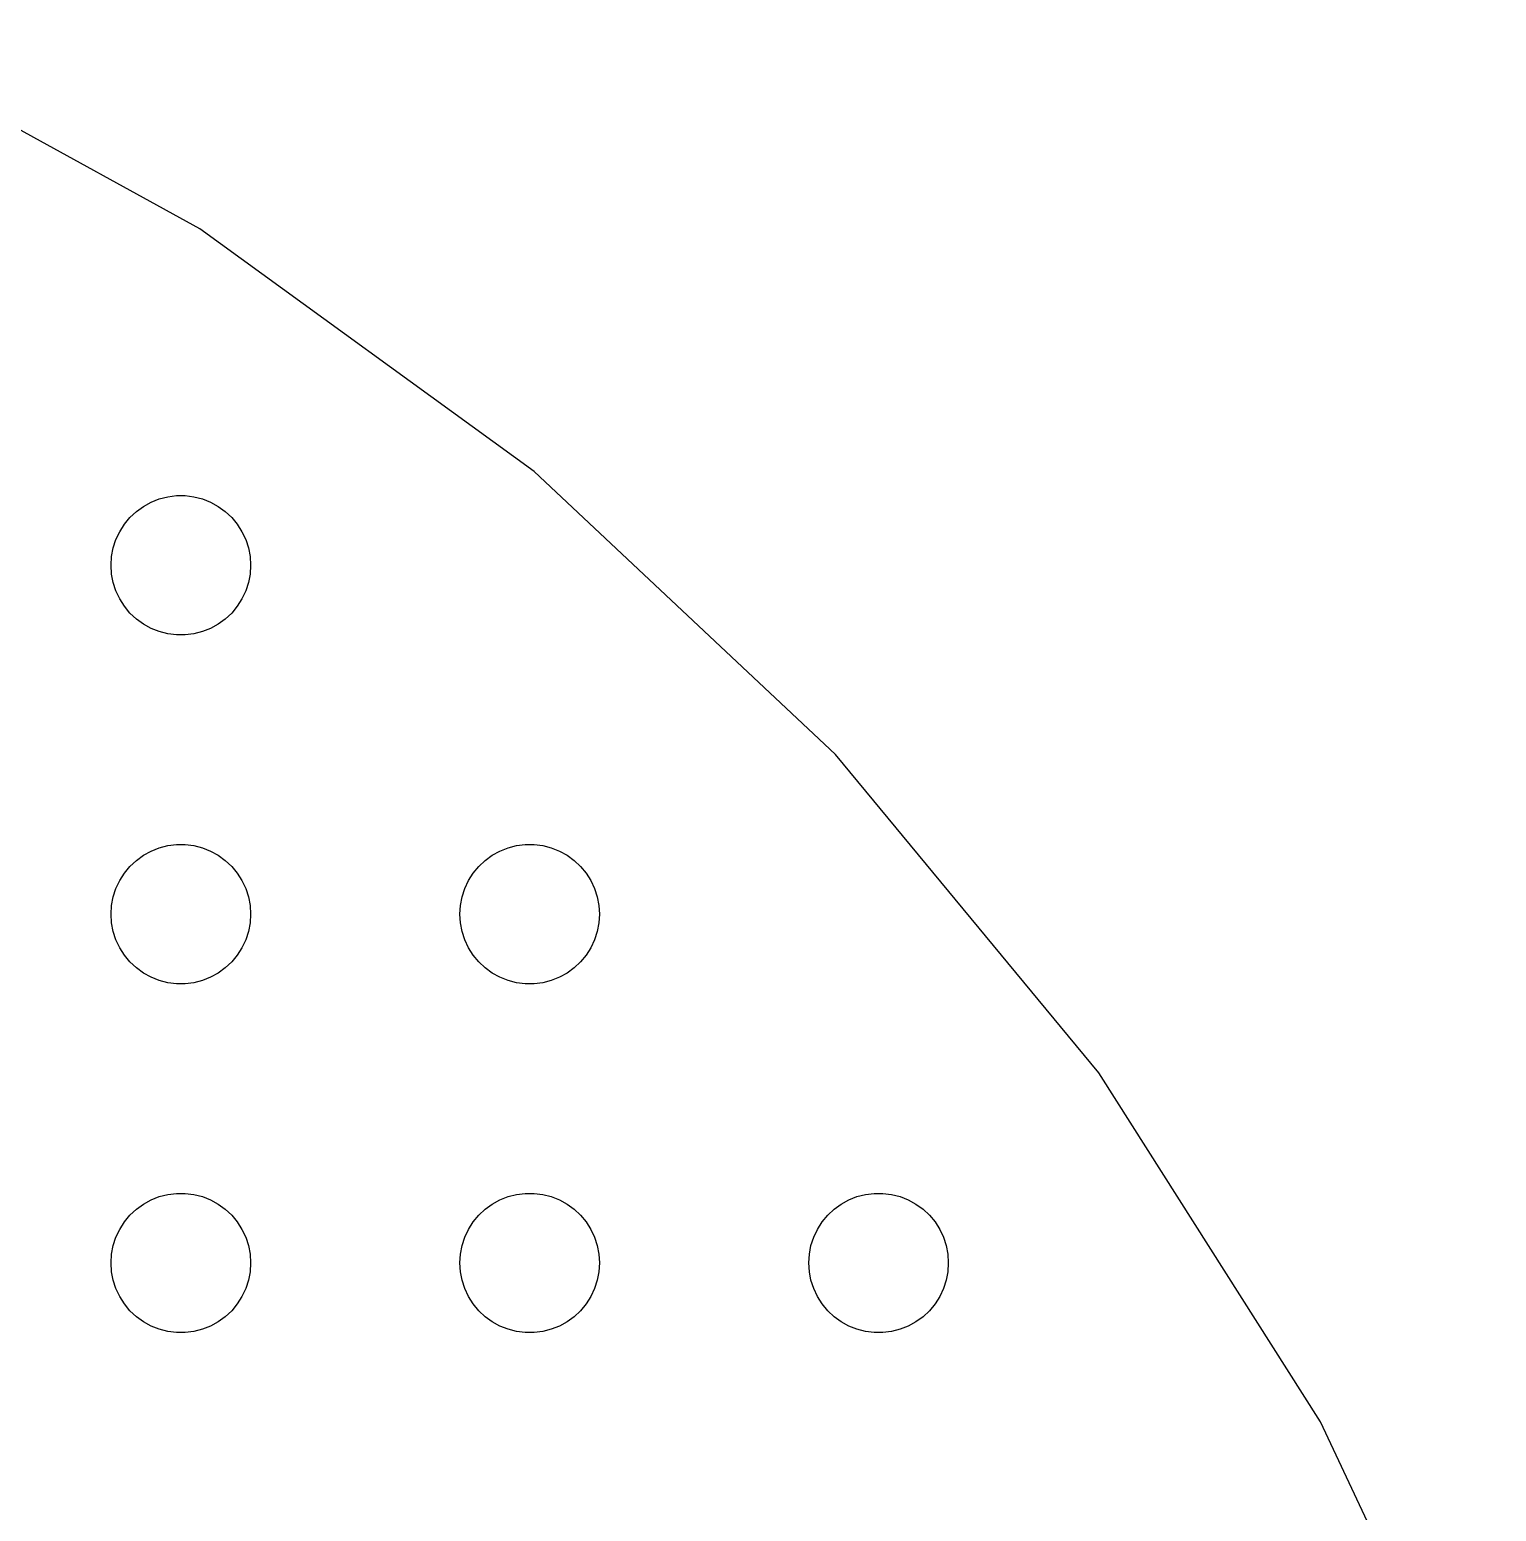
# Model space of a CAD drawing. Header units: metres. Extents: x -142 to 142, y -141 to 141.
# Drawn here: x 68.5 to 131.6, y 64.3 to 128 of the extents above; entities that cross this region are included whole.
import ezdxf

# ---------------------------------------------------------------- set-up
doc = ezdxf.new("R2010")
doc.units = ezdxf.units.M

msp = doc.modelspace()

# ---------------------------------------------------------------- linework, layer by layer
for p, q in [((75.8195, 119.472), (60.2478, 128.033)), ((90.1955, 109.028), (75.8195, 119.472)), ((103.149, 96.8634), (90.1955, 109.028)), ((73.3925, 107.533), (73.7227, 107.714)), ((73.7227, 107.714), (74.073, 107.853)), ((74.073, 107.853), (74.4379, 107.947)), ((74.4379, 107.947), (74.8116, 107.994)), ((74.8116, 107.994), (75.1884, 107.994)), ((75.1884, 107.994), (75.5621, 107.947)), ((75.5621, 107.947), (75.927, 107.853)), ((75.927, 107.853), (76.2773, 107.714)), ((76.2773, 107.714), (76.6075, 107.533)), ((72.573, 106.763), (72.8131, 107.054)), ((72.8131, 107.054), (73.0877, 107.312)), ((73.0877, 107.312), (73.3925, 107.533)), ((76.6075, 107.533), (76.9123, 107.312)), ((76.9123, 107.312), (77.1869, 107.054)), ((77.1869, 107.054), (77.427, 106.763)), ((72.2107, 106.104), (72.3711, 106.445)), ((72.3711, 106.445), (72.573, 106.763)), ((77.427, 106.763), (77.6289, 106.445)), ((77.6289, 106.445), (77.7893, 106.104)), ((72.0943, 105.746), (72.2107, 106.104)), ((77.7893, 106.104), (77.9057, 105.746)), ((72, 105), (72.0237, 105.376)), ((72.0237, 105.376), (72.0943, 105.746)), ((77.9057, 105.746), (77.9763, 105.376)), ((77.9763, 105.376), (78, 105)), ((72.0237, 104.624), (72, 105)), ((72.0943, 104.254), (72.0237, 104.624)), ((77.9763, 104.624), (77.9057, 104.254)), ((78, 105), (77.9763, 104.624)), ((72.2107, 103.896), (72.0943, 104.254)), ((72.3711, 103.555), (72.2107, 103.896)), ((77.7893, 103.896), (77.6289, 103.555)), ((77.9057, 104.254), (77.7893, 103.896)), ((72.573, 103.237), (72.3711, 103.555)), ((72.8131, 102.946), (72.573, 103.237)), ((77.427, 103.237), (77.1869, 102.946)), ((77.6289, 103.555), (77.427, 103.237)), ((73.0877, 102.688), (72.8131, 102.946)), ((73.3925, 102.467), (73.0877, 102.688)), ((76.9123, 102.688), (76.6075, 102.467)), ((77.1869, 102.946), (76.9123, 102.688)), ((73.7227, 102.286), (73.3925, 102.467)), ((74.073, 102.147), (73.7227, 102.286)), ((74.4379, 102.053), (74.073, 102.147)), ((74.8116, 102.006), (74.4379, 102.053)), ((75.1884, 102.006), (74.8116, 102.006)), ((75.5621, 102.053), (75.1884, 102.006)), ((75.927, 102.147), (75.5621, 102.053)), ((76.2773, 102.286), (75.927, 102.147)), ((76.6075, 102.467), (76.2773, 102.286)), ((114.476, 83.1716), (103.149, 96.8634)), ((73.0877, 92.3115), (73.3925, 92.533)), ((73.3925, 92.533), (73.7227, 92.7145)), ((73.7227, 92.7145), (74.073, 92.8532)), ((74.073, 92.8532), (74.4379, 92.9469)), ((74.4379, 92.9469), (74.8116, 92.9941)), ((74.8116, 92.9941), (75.1884, 92.9941)), ((75.1884, 92.9941), (75.5621, 92.9469)), ((75.5621, 92.9469), (75.927, 92.8532)), ((75.927, 92.8532), (76.2773, 92.7145)), ((76.2773, 92.7145), (76.6075, 92.533)), ((76.6075, 92.533), (76.9123, 92.3115)), ((88.0877, 92.3115), (88.3925, 92.533)), ((88.3925, 92.533), (88.7227, 92.7145)), ((88.7227, 92.7145), (89.073, 92.8532)), ((89.073, 92.8532), (89.4379, 92.9469)), ((89.4379, 92.9469), (89.8116, 92.9941)), ((89.8116, 92.9941), (90.1884, 92.9941)), ((90.1884, 92.9941), (90.5621, 92.9469)), ((90.5621, 92.9469), (90.927, 92.8532)), ((90.927, 92.8532), (91.2773, 92.7145)), ((91.2773, 92.7145), (91.6075, 92.533)), ((91.6075, 92.533), (91.9123, 92.3115)), ((72.3711, 91.4453), (72.573, 91.7634)), ((72.573, 91.7634), (72.8131, 92.0536)), ((72.8131, 92.0536), (73.0877, 92.3115)), ((76.9123, 92.3115), (77.1869, 92.0536)), ((77.1869, 92.0536), (77.427, 91.7634)), ((77.427, 91.7634), (77.6289, 91.4453)), ((87.3711, 91.4453), (87.573, 91.7634)), ((87.573, 91.7634), (87.8131, 92.0536)), ((87.8131, 92.0536), (88.0877, 92.3115)), ((91.9123, 92.3115), (92.1869, 92.0536)), ((92.1869, 92.0536), (92.427, 91.7634)), ((92.427, 91.7634), (92.6289, 91.4453)), ((72.2107, 91.1044), (72.3711, 91.4453)), ((77.6289, 91.4453), (77.7893, 91.1044)), ((87.2107, 91.1044), (87.3711, 91.4453)), ((92.6289, 91.4453), (92.7893, 91.1044)), ((72.0237, 90.376), (72.0943, 90.7461)), ((72.0943, 90.7461), (72.2107, 91.1044)), ((77.7893, 91.1044), (77.9057, 90.7461)), ((77.9057, 90.7461), (77.9763, 90.376)), ((87.0237, 90.376), (87.0943, 90.7461)), ((87.0943, 90.7461), (87.2107, 91.1044)), ((92.7893, 91.1044), (92.9057, 90.7461)), ((92.9057, 90.7461), (92.9763, 90.376)), ((72, 90), (72.0237, 90.376)), ((72.0237, 89.624), (72, 90)), ((77.9763, 90.376), (78, 90)), ((78, 90), (77.9763, 89.624)), ((87, 90), (87.0237, 90.376)), ((87.0237, 89.624), (87, 90)), ((92.9763, 90.376), (93, 90)), ((93, 90), (92.9763, 89.624)), ((72.0943, 89.2539), (72.0237, 89.624)), ((72.2107, 88.8956), (72.0943, 89.2539)), ((77.9057, 89.2539), (77.7893, 88.8956)), ((77.9763, 89.624), (77.9057, 89.2539)), ((87.0943, 89.2539), (87.0237, 89.624)), ((87.2107, 88.8956), (87.0943, 89.2539)), ((92.9057, 89.2539), (92.7893, 88.8956)), ((92.9763, 89.624), (92.9057, 89.2539)), ((72.3711, 88.5547), (72.2107, 88.8956)), ((77.7893, 88.8956), (77.6289, 88.5547)), ((87.3711, 88.5547), (87.2107, 88.8956)), ((92.7893, 88.8956), (92.6289, 88.5547)), ((72.573, 88.2366), (72.3711, 88.5547)), ((72.8131, 87.9464), (72.573, 88.2366)), ((73.0877, 87.6885), (72.8131, 87.9464)), ((77.1869, 87.9464), (76.9123, 87.6885)), ((77.427, 88.2366), (77.1869, 87.9464)), ((77.6289, 88.5547), (77.427, 88.2366)), ((87.573, 88.2366), (87.3711, 88.5547)), ((87.8131, 87.9464), (87.573, 88.2366)), ((88.0877, 87.6885), (87.8131, 87.9464)), ((92.1869, 87.9464), (91.9123, 87.6885)), ((92.427, 88.2366), (92.1869, 87.9464)), ((92.6289, 88.5547), (92.427, 88.2366)), ((73.3925, 87.467), (73.0877, 87.6885)), ((73.7227, 87.2855), (73.3925, 87.467)), ((76.6075, 87.467), (76.2773, 87.2855)), ((76.9123, 87.6885), (76.6075, 87.467)), ((88.3925, 87.467), (88.0877, 87.6885)), ((88.7227, 87.2855), (88.3925, 87.467)), ((91.6075, 87.467), (91.2773, 87.2855)), ((91.9123, 87.6885), (91.6075, 87.467)), ((74.073, 87.1468), (73.7227, 87.2855)), ((74.4379, 87.0531), (74.073, 87.1468)), ((74.8116, 87.0059), (74.4379, 87.0531)), ((75.1884, 87.0059), (74.8116, 87.0059)), ((75.5621, 87.0531), (75.1884, 87.0059)), ((75.927, 87.1468), (75.5621, 87.0531)), ((76.2773, 87.2855), (75.927, 87.1468)), ((89.073, 87.1468), (88.7227, 87.2855)), ((89.4379, 87.0531), (89.073, 87.1468)), ((89.8116, 87.0059), (89.4379, 87.0531)), ((90.1884, 87.0059), (89.8116, 87.0059)), ((90.5621, 87.0531), (90.1884, 87.0059)), ((90.927, 87.1468), (90.5621, 87.0531)), ((91.2773, 87.2855), (90.927, 87.1468)), ((123.997, 68.1681), (114.476, 83.1716)), ((73.7227, 77.7145), (74.073, 77.8532)), ((74.073, 77.8532), (74.4379, 77.9469)), ((74.4379, 77.9469), (74.8116, 77.9941)), ((74.8116, 77.9941), (75.1884, 77.9941)), ((75.1884, 77.9941), (75.5621, 77.9469)), ((75.5621, 77.9469), (75.927, 77.8532)), ((75.927, 77.8532), (76.2773, 77.7145)), ((88.7227, 77.7145), (89.073, 77.8532)), ((89.073, 77.8532), (89.4379, 77.9469)), ((89.4379, 77.9469), (89.8116, 77.9941)), ((89.8116, 77.9941), (90.1884, 77.9941)), ((90.1884, 77.9941), (90.5621, 77.9469)), ((90.5621, 77.9469), (90.927, 77.8532)), ((90.927, 77.8532), (91.2773, 77.7145)), ((103.723, 77.7145), (104.073, 77.8532)), ((104.073, 77.8532), (104.438, 77.9469)), ((104.438, 77.9469), (104.812, 77.9941)), ((104.812, 77.9941), (105.188, 77.9941)), ((105.188, 77.9941), (105.562, 77.9469)), ((105.562, 77.9469), (105.927, 77.8532)), ((105.927, 77.8532), (106.277, 77.7145)), ((72.8131, 77.0536), (73.0877, 77.3115)), ((73.0877, 77.3115), (73.3925, 77.533)), ((73.3925, 77.533), (73.7227, 77.7145)), ((76.2773, 77.7145), (76.6075, 77.533)), ((76.6075, 77.533), (76.9123, 77.3115)), ((76.9123, 77.3115), (77.1869, 77.0536)), ((87.8131, 77.0536), (88.0877, 77.3115)), ((88.0877, 77.3115), (88.3925, 77.533)), ((88.3925, 77.533), (88.7227, 77.7145)), ((91.2773, 77.7145), (91.6075, 77.533)), ((91.6075, 77.533), (91.9123, 77.3115)), ((91.9123, 77.3115), (92.1869, 77.0536)), ((102.813, 77.0536), (103.088, 77.3115)), ((103.088, 77.3115), (103.393, 77.533)), ((103.393, 77.533), (103.723, 77.7145)), ((106.277, 77.7145), (106.607, 77.533)), ((106.607, 77.533), (106.912, 77.3115)), ((106.912, 77.3115), (107.187, 77.0536)), ((72.3711, 76.4453), (72.573, 76.7634)), ((72.573, 76.7634), (72.8131, 77.0536)), ((77.1869, 77.0536), (77.427, 76.7634)), ((77.427, 76.7634), (77.6289, 76.4453)), ((87.3711, 76.4453), (87.573, 76.7634)), ((87.573, 76.7634), (87.8131, 77.0536)), ((92.1869, 77.0536), (92.427, 76.7634)), ((92.427, 76.7634), (92.6289, 76.4453)), ((102.371, 76.4453), (102.573, 76.7634)), ((102.573, 76.7634), (102.813, 77.0536)), ((107.187, 77.0536), (107.427, 76.7634)), ((107.427, 76.7634), (107.629, 76.4453)), ((72.0943, 75.7461), (72.2107, 76.1044)), ((72.2107, 76.1044), (72.3711, 76.4453)), ((77.6289, 76.4453), (77.7893, 76.1044)), ((77.7893, 76.1044), (77.9057, 75.7461)), ((87.0943, 75.7461), (87.2107, 76.1044)), ((87.2107, 76.1044), (87.3711, 76.4453)), ((92.6289, 76.4453), (92.7893, 76.1044)), ((92.7893, 76.1044), (92.9057, 75.7461)), ((102.094, 75.7461), (102.211, 76.1044)), ((102.211, 76.1044), (102.371, 76.4453)), ((107.629, 76.4453), (107.789, 76.1044)), ((107.789, 76.1044), (107.906, 75.7461)), ((72, 75), (72.0237, 75.376)), ((72.0237, 75.376), (72.0943, 75.7461)), ((77.9057, 75.7461), (77.9763, 75.376)), ((77.9763, 75.376), (78, 75)), ((87, 75), (87.0237, 75.376)), ((87.0237, 75.376), (87.0943, 75.7461)), ((92.9057, 75.7461), (92.9763, 75.376)), ((92.9763, 75.376), (93, 75)), ((102, 75), (102.024, 75.376)), ((102.024, 75.376), (102.094, 75.7461)), ((107.906, 75.7461), (107.976, 75.376)), ((107.976, 75.376), (108, 75)), ((72.0237, 74.624), (72, 75)), ((72.0943, 74.2539), (72.0237, 74.624)), ((77.9763, 74.624), (77.9057, 74.2539)), ((78, 75), (77.9763, 74.624)), ((87.0237, 74.624), (87, 75)), ((87.0943, 74.2539), (87.0237, 74.624)), ((92.9763, 74.624), (92.9057, 74.2539)), ((93, 75), (92.9763, 74.624)), ((102.024, 74.624), (102, 75)), ((102.094, 74.2539), (102.024, 74.624)), ((107.976, 74.624), (107.906, 74.2539)), ((108, 75), (107.976, 74.624)), ((72.2107, 73.8956), (72.0943, 74.2539)), ((77.9057, 74.2539), (77.7893, 73.8956)), ((87.2107, 73.8956), (87.0943, 74.2539)), ((92.9057, 74.2539), (92.7893, 73.8956)), ((102.211, 73.8956), (102.094, 74.2539)), ((107.906, 74.2539), (107.789, 73.8956)), ((72.3711, 73.5547), (72.2107, 73.8956)), ((72.573, 73.2366), (72.3711, 73.5547)), ((77.6289, 73.5547), (77.427, 73.2366)), ((77.7893, 73.8956), (77.6289, 73.5547)), ((87.3711, 73.5547), (87.2107, 73.8956)), ((87.573, 73.2366), (87.3711, 73.5547)), ((92.6289, 73.5547), (92.427, 73.2366)), ((92.7893, 73.8956), (92.6289, 73.5547)), ((102.371, 73.5547), (102.211, 73.8956)), ((102.573, 73.2366), (102.371, 73.5547)), ((107.629, 73.5547), (107.427, 73.2366)), ((107.789, 73.8956), (107.629, 73.5547)), ((72.8131, 72.9464), (72.573, 73.2366)), ((73.0877, 72.6885), (72.8131, 72.9464)), ((73.3925, 72.467), (73.0877, 72.6885)), ((76.9123, 72.6885), (76.6075, 72.467)), ((77.1869, 72.9464), (76.9123, 72.6885)), ((77.427, 73.2366), (77.1869, 72.9464)), ((87.8131, 72.9464), (87.573, 73.2366)), ((88.0877, 72.6885), (87.8131, 72.9464)), ((88.3925, 72.467), (88.0877, 72.6885)), ((91.9123, 72.6885), (91.6075, 72.467)), ((92.1869, 72.9464), (91.9123, 72.6885)), ((92.427, 73.2366), (92.1869, 72.9464)), ((102.813, 72.9464), (102.573, 73.2366)), ((103.088, 72.6885), (102.813, 72.9464)), ((103.393, 72.467), (103.088, 72.6885)), ((106.912, 72.6885), (106.607, 72.467)), ((107.187, 72.9464), (106.912, 72.6885)), ((107.427, 73.2366), (107.187, 72.9464)), ((73.7227, 72.2855), (73.3925, 72.467)), ((74.073, 72.1468), (73.7227, 72.2855)), ((74.4379, 72.0531), (74.073, 72.1468)), ((74.8116, 72.0059), (74.4379, 72.0531)), ((75.1884, 72.0059), (74.8116, 72.0059)), ((75.5621, 72.0531), (75.1884, 72.0059)), ((75.927, 72.1468), (75.5621, 72.0531)), ((76.2773, 72.2855), (75.927, 72.1468)), ((76.6075, 72.467), (76.2773, 72.2855)), ((88.7227, 72.2855), (88.3925, 72.467)), ((89.073, 72.1468), (88.7227, 72.2855)), ((89.4379, 72.0531), (89.073, 72.1468)), ((89.8116, 72.0059), (89.4379, 72.0531)), ((90.1884, 72.0059), (89.8116, 72.0059)), ((90.5621, 72.0531), (90.1884, 72.0059)), ((90.927, 72.1468), (90.5621, 72.0531)), ((91.2773, 72.2855), (90.927, 72.1468)), ((91.6075, 72.467), (91.2773, 72.2855)), ((103.723, 72.2855), (103.393, 72.467)), ((104.073, 72.1468), (103.723, 72.2855)), ((104.438, 72.0531), (104.073, 72.1468)), ((104.812, 72.0059), (104.438, 72.0531)), ((105.188, 72.0059), (104.812, 72.0059)), ((105.562, 72.0531), (105.188, 72.0059)), ((105.927, 72.1468), (105.562, 72.0531)), ((106.277, 72.2855), (105.927, 72.1468)), ((106.607, 72.467), (106.277, 72.2855)), ((131.563, 52.0896), (123.997, 68.1681))]:
    msp.add_line(p, q)

doc.saveas('drawing.dxf')
